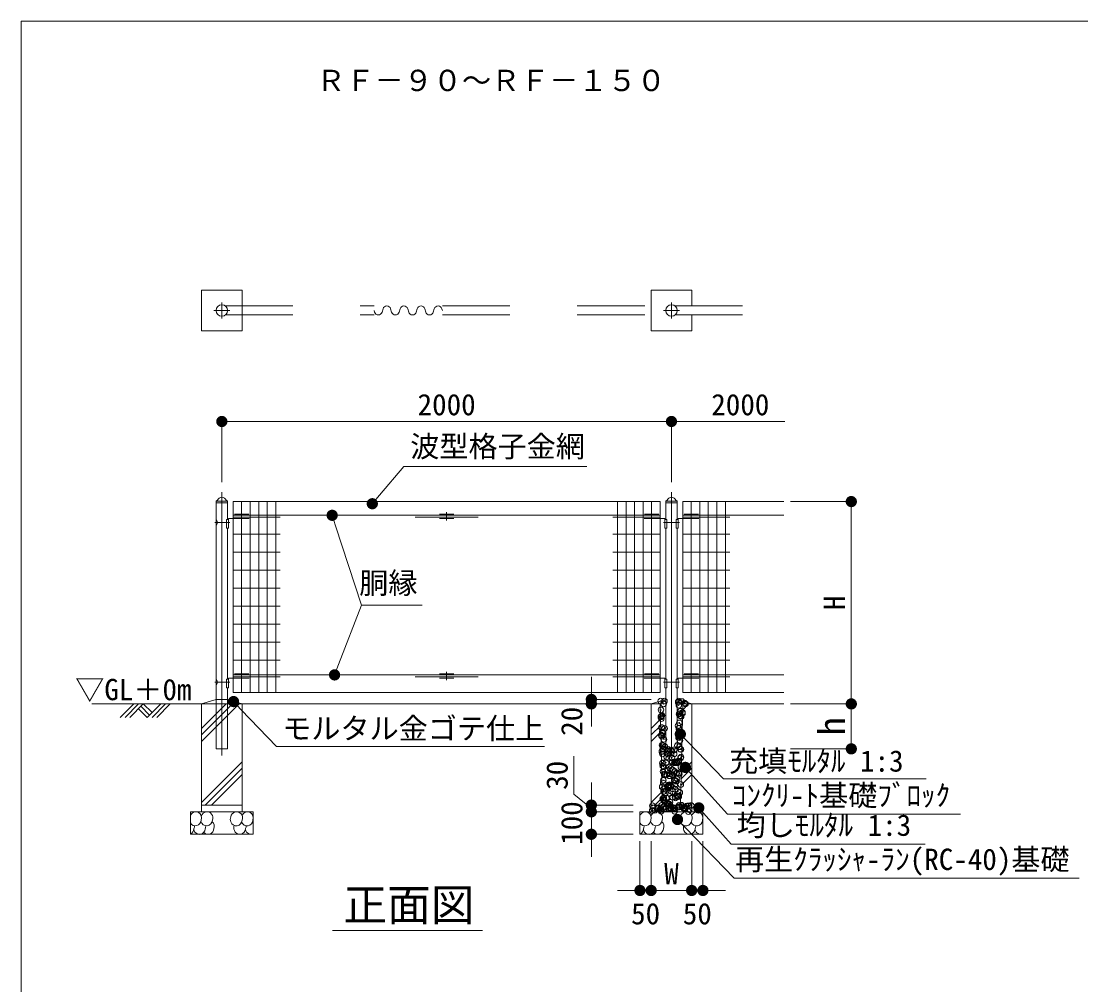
# Model space of a CAD drawing. Units: millimetres at full size, with parts at other scales. Extents: x 265 to 3003, y 4095 to 5961.
# Drawn here: x 265 to 1207, y 5049 to 5907 of the extents above; entities that cross this region are included whole.
import ezdxf
from ezdxf.enums import TextEntityAlignment as Align

# ---------------------------------------------------------------- set-up
doc = ezdxf.new("R2010")
doc.units = ezdxf.units.MM
doc.header["$LTSCALE"] = 10
doc.header["$PDMODE"] = 32
doc.header["$PDSIZE"] = 5
doc.linetypes.add('DASHED_SPACED', pattern=[12, 6, -6])
doc.linetypes.add('USER1', pattern=[200, 125, -25, 25, -25])
for name, color, linetype, lineweight in [('_0-0_', 7, 'Continuous', 13), ('ハッチ', 4, 'Continuous', 13), ('寸法', 3, 'Continuous', 13), ('本体', 7, 'Continuous', 13)]:
    doc.layers.add(name, color=color, linetype=linetype, lineweight=lineweight)
doc.styles.add('ＭＳ ゴシック', font='')
doc.styles.get('ＭＳ ゴシック').set_extended_font_data('MS Gothic')

# ---------------------------------------------------------------- blocks, each defined once
blk = doc.blocks.new('filled_dot')
at = {"color": 0, "linetype": 'Continuous', "lineweight": -2, "const_width": 1.25}
blk.add_lwpolyline([(-0.625, 0, 1), (0.625, 0, 1)], format="xyb", close=True, dxfattribs=at)

msp = doc.modelspace()

# ---------------------------------------------------------------- linework, layer by layer
at = {"layer": '_0-0_', "color": 6}
msp.add_lwpolyline([(3002.92, 5906.57), (264.8, 5906.57), (264.8, 4094.76), (3002.92, 4094.76)], close=True, dxfattribs=at)
at = {"layer": 'ハッチ', "linetype": 'USER1'}
for p, q in [((443.28, 5487.59), (443.28, 5253.19)), ((843.28, 5487.59), (843.28, 5253.19))]:
    msp.add_line(p, q, dxfattribs=at)
at = {"layer": 'ハッチ'}
for p, q in [((352.95, 5287.19), (364.95, 5299.19)), ((357.2, 5287.19), (369.2, 5299.19)), ((361.44, 5287.19), (373.44, 5299.19)), ((381.2, 5291.43), (373.44, 5299.19)), ((376.95, 5287.19), (388.95, 5299.19)), ((381.2, 5287.19), (393.2, 5299.19)), ((385.44, 5287.19), (397.44, 5299.19)), ((425.28, 5265.88), (458.58, 5299.19)), ((425.28, 5271.54), (452.93, 5299.19)), ((425.28, 5277.2), (447.27, 5299.19)), ((853.16, 5293.76), (858.58, 5299.19)), ((376.95, 5287.19), (369.2, 5294.95)), ((379.08, 5289.31), (371.32, 5297.07)), ((825.28, 5277.2), (833.58, 5285.5)), ((825.28, 5271.54), (833.71, 5279.97)), ((825.28, 5265.88), (833.83, 5274.43)), ((425.28, 5211.55), (461.28, 5247.55)), ((428.57, 5209.19), (461.28, 5241.9)), ((851.79, 5232.41), (861.28, 5241.9)), ((851.92, 5238.2), (861.28, 5247.55)), ((434.23, 5209.19), (461.28, 5236.24)), ((851.67, 5226.63), (861.28, 5236.24)), ((825.28, 5211.55), (835.01, 5221.29)), ((828.57, 5209.19), (835.13, 5215.75)), ((834.23, 5209.19), (835.26, 5210.22))]:
    msp.add_line(p, q, dxfattribs=at)
for centre, radius, start, end in [((419.72, 5195.89), 5.14, 210.16567, 358.86196), ((420.07, 5197.93), 5.26, 335.90726, 155.65118), ((429.77, 5195.89), 5.14, 192.39816, 358.86196), ((430.11, 5197.93), 5.26, 335.90726, 162.8418), ((431.3, 5190.37), 5.26, 335.90726, 49.94834), ((457.04, 5196.45), 6.19, 158.81695, 201.18305), ((456.47, 5197.93), 5.26, 335.90726, 171.81941), ((456.13, 5195.89), 5.14, 199.07444, 358.86196), ((465.7, 5195.89), 5.14, 201.36913, 358.86196), ((466.05, 5197.93), 5.26, 335.90726, 155.65118), ((819.72, 5195.89), 5.14, 210.16567, 358.86196), ((820.07, 5197.93), 5.26, 335.90726, 155.65118), ((829.77, 5195.89), 5.14, 192.39816, 358.86196), ((830.11, 5197.93), 5.26, 335.90726, 162.8418), ((831.3, 5190.37), 5.26, 335.90726, 49.94834), ((857.04, 5196.45), 6.19, 158.81695, 201.18305), ((856.47, 5197.93), 5.26, 335.90726, 171.81941), ((856.13, 5195.89), 5.14, 199.07444, 358.86196), ((865.7, 5195.89), 5.14, 201.36913, 358.86196), ((866.05, 5197.93), 5.26, 335.90726, 155.65118), ((413.3, 5188.24), 5.14, 292.62293, 358.86196), ((423.34, 5188.24), 5.14, 192.39816, 358.86196), ((413.64, 5190.29), 5.26, 335.90726, 5.82015), ((430.96, 5188.33), 5.14, 222.82822, 358.86196), ((423.69, 5190.29), 5.26, 335.90726, 5.82015), ((460.33, 5189.25), 6.45, 162.98025, 203.69265), ((459.28, 5188.34), 5.14, 199.07444, 358.86196), ((469.32, 5188.34), 5.14, 192.39816, 292.34867), ((459.62, 5190.38), 5.26, 335.90726, 4.75206), ((813.3, 5188.24), 5.14, 292.62293, 358.86196), ((823.34, 5188.24), 5.14, 192.39816, 358.86196), ((813.64, 5190.29), 5.26, 335.90726, 5.82015), ((830.96, 5188.33), 5.14, 222.82822, 358.86196), ((823.69, 5190.29), 5.26, 335.90726, 5.82015), ((860.33, 5189.25), 6.45, 162.98025, 203.69265), ((859.28, 5188.34), 5.14, 199.07444, 358.86196), ((869.32, 5188.34), 5.14, 192.39816, 292.34867), ((859.62, 5190.38), 5.26, 335.90726, 4.75206)]:
    msp.add_arc(centre, radius, start, end, dxfattribs=at)
for p in [(833.71, 5301.69), (836.27, 5299.15), (837.11, 5301.74), (849.32, 5300.87), (849.77, 5301.76), (849.84, 5298.02), (852.63, 5301.3), (855.02, 5299.96), (855.77, 5299.27), (833.91, 5287.61), (833.96, 5293.86), (834.22, 5286.03), (834.49, 5288.39), (834.87, 5288.9), (850.1, 5290.18), (850.95, 5290.56), (851.13, 5288.76), (851.34, 5292.68), (851.88, 5288.08), (853.05, 5291.59), (853.07, 5290.84), (834.48, 5278.2), (834.94, 5277.93), (837.19, 5277.43), (849.18, 5279.8), (849.85, 5277.46), (850.35, 5282.35), (834.3, 5271.19), (834.73, 5270.37), (835.03, 5274), (835.78, 5273.31), (836.57, 5267.62), (849.62, 5269.34), (850.61, 5274.52), (851.53, 5273.64), (834.99, 5262.54), (835.42, 5258.87), (835.87, 5262.1), (837.59, 5261.01), (840.32, 5257.59), (840.48, 5258.73), (842.43, 5257.87), (845.74, 5258.31), (848.53, 5262.13), (850.24, 5261.03), (850.87, 5266.69), (851.12, 5258.86), (851.26, 5259.03), (851.69, 5258.73), (834.8, 5256.87), (835.24, 5254.71), (839.15, 5251.93), (839.47, 5255.16), (840.22, 5254.48), (840.74, 5250.9), (840.87, 5250.84), (843.75, 5257.08), (843.75, 5251.24), (845.64, 5254.66), (849.48, 5248.28), (851.38, 5251.03), (851.81, 5251.95), (835.24, 5246.4), (835.5, 5246.88), (835.58, 5243.96), (835.76, 5239.04), (836.33, 5243.28), (838.54, 5246.84), (839.87, 5240.04), (841, 5243.07), (842.44, 5241.75), (844.06, 5247.56), (844.15, 5240.66), (845.9, 5246.83), (846.15, 5239), (846.18, 5247.84), (847.04, 5246.9), (847.8, 5247.53), (848.55, 5246.84), (851.63, 5243.2), (836.01, 5231.21), (836.87, 5236.09), (837.66, 5236.71), (838.99, 5236.37), (841.25, 5235.23), (842.29, 5236.81), (843.91, 5236.33), (844.66, 5235.64), (845.72, 5231.57), (846.41, 5231.16), (847.43, 5230.48), (847.81, 5237.53), (848.2, 5232.4), (849.93, 5237.81), (850.32, 5236.73), (835.1, 5225.34), (835.98, 5228.84), (836.27, 5223.38), (836.34, 5221.37), (838.06, 5220.28), (840.02, 5225.13), (840.62, 5226.07), (840.77, 5224.44), (840.95, 5226.53), (841.51, 5227.4), (842.73, 5226.34), (844.31, 5221.2), (846.04, 5226.78), (846.67, 5223.33), (849, 5221.4), (850.71, 5220.31), (851.56, 5227.51), (835.54, 5214.87), (836.14, 5213.93), (836.52, 5215.55), (836.89, 5213.24), (838.84, 5215.31), (839.63, 5211.2), (841.76, 5219.57), (842.02, 5211.74), (844.23, 5216.35), (844.36, 5216.04), (846.48, 5216.31), (846.92, 5215.5), (848.35, 5217.5), (849.1, 5216.81), (849.78, 5216.75), (826.14, 5204.21), (826.36, 5208.56), (826.84, 5206.87), (828.58, 5204.53), (830.6, 5205.89), (830.92, 5206.69), (831.47, 5206.19), (832.65, 5205.07), (834.08, 5203.79), (834.22, 5205.27), (834.46, 5208.85), (836.18, 5206.89), (836.66, 5205.6), (838.27, 5205.85), (840.42, 5210), (840.49, 5208.82), (840.73, 5206.13), (841.34, 5210.11), (842.29, 5206.34), (842.32, 5208.95), (843.1, 5206.43), (844.73, 5206.66), (845.52, 5206.91), (846.09, 5203.69), (846.37, 5206.14), (848.81, 5207.2), (849.99, 5208.92), (850.37, 5207.4), (852.12, 5209.06), (852.81, 5207.72), (854.23, 5206.24), (854.87, 5206.92), (855.11, 5206.32), (855.66, 5205.82), (856.88, 5208.26), (858.27, 5203.43), (858.28, 5203.43), (858.44, 5208.46), (860.88, 5208.79)]:
    msp.add_point(p, dxfattribs=at)
at = {"layer": '寸法', "color": 1}
for p, q in [((443.28, 5550.45), (843.28, 5550.45)), ((443.28, 5496.45), (443.28, 5550.45)), ((843.28, 5496.45), (843.28, 5550.45)), ((843.28, 5550.45), (944.12, 5550.45)), ((949.28, 5479.19), (1003.28, 5479.19)), ((1003.28, 5479.19), (1003.28, 5299.19)), ((772.03, 5323.19), (772.03, 5279.19)), ((825.28, 5303.19), (772.03, 5303.19)), ((825.28, 5299.19), (772.03, 5299.19)), ((949.28, 5299.19), (1003.28, 5299.19)), ((949.28, 5299.19), (1003.28, 5299.19)), ((1003.28, 5299.19), (1003.28, 5259.19)), ((756.47, 5218.75), (756.47, 5252.61)), ((949.28, 5259.19), (1003.28, 5259.19)), ((772.03, 5229.19), (772.03, 5183.19)), ((772.03, 5223.19), (772.03, 5163.19)), ((772.03, 5206.19), (756.47, 5218.75)), ((809.28, 5209.19), (772.03, 5209.19)), ((809.28, 5203.19), (772.03, 5203.19)), ((809.28, 5203.19), (772.03, 5203.19)), ((809.28, 5183.19), (772.03, 5183.19)), ((815.28, 5177.19), (815.28, 5133.19)), ((825.28, 5177.19), (825.28, 5133.19)), ((825.28, 5177.19), (825.28, 5133.19)), ((861.28, 5177.19), (861.28, 5133.19)), ((861.28, 5177.19), (861.28, 5133.19)), ((871.28, 5177.19), (871.28, 5133.19)), ((795.28, 5133.19), (845.28, 5133.19)), ((825.28, 5133.19), (861.28, 5133.19)), ((891.28, 5133.19), (841.28, 5133.19))]:
    msp.add_line(p, q, dxfattribs=at)
at = {"layer": '寸法'}
msp.add_line((541.82, 5097.68), (675.27, 5097.68), dxfattribs=at)
at = {"layer": '寸法', "color": 1}
for points in [[(577.15, 5477.26), (583.6, 5484.9), (605.13, 5510.41), (768.01, 5510.41)], [(541.44, 5466.99), (544.53, 5457.48), (567.43, 5386.97), (621.39, 5386.97)], [(543.59, 5324.99), (547.18, 5334.32), (567.43, 5386.97), (621.39, 5386.97)], [(453.71, 5301.26), (460.63, 5294.04), (491.98, 5261.36), (730.48, 5261.36)], [(851.17, 5272.29), (858.09, 5265.07), (889.44, 5232.38), (1069.75, 5232.38)], [(855.67, 5242.69), (862.35, 5235.26), (893.04, 5201.14), (1100.3, 5201.14)], [(867.59, 5206.67), (874.27, 5199.23), (896.47, 5174.5), (1068.9, 5174.5)], [(848.67, 5196.31), (855.63, 5189.13), (899.21, 5144.17), (1205.85, 5144.17)]]:
    msp.add_lwpolyline(points, dxfattribs=at)
at = {"layer": '本体'}
for p, q in [((425.28, 5631.19), (425.28, 5667.19)), ((425.28, 5667.19), (461.28, 5667.19)), ((461.28, 5631.19), (461.28, 5667.19)), ((825.28, 5667.19), (861.28, 5667.19)), ((825.28, 5631.19), (825.28, 5667.19)), ((861.28, 5653.19), (861.28, 5667.19)), ((443.28, 5642.11), (443.28, 5656.27)), ((843.28, 5642.11), (843.28, 5656.27)), ((436.2, 5649.19), (450.36, 5649.19)), ((578.68, 5649.19), (579.12, 5647.69)), ((585.83, 5647.69), (586.72, 5650.69)), ((593.43, 5650.69), (594.32, 5647.69)), ((601.03, 5647.69), (601.92, 5650.69)), ((608.63, 5650.69), (609.52, 5647.69)), ((616.23, 5647.69), (617.12, 5650.69)), ((623.83, 5650.69), (624.72, 5647.69)), ((631.43, 5647.69), (632.32, 5650.69)), ((639.03, 5650.69), (639.48, 5649.19)), ((836.2, 5649.19), (850.36, 5649.19)), ((861.28, 5631.19), (861.28, 5645.19)), ((425.28, 5631.19), (461.28, 5631.19)), ((825.28, 5631.19), (861.28, 5631.19)), ((438.2, 5479.59), (439.43, 5480.39)), ((448.36, 5479.59), (438.2, 5479.59)), ((438.2, 5299.19), (438.2, 5479.59)), ((448.36, 5478.19), (438.2, 5478.19)), ((448.36, 5479.59), (447.13, 5480.39)), ((448.36, 5479.59), (448.36, 5463.19)), ((453.28, 5309.19), (453.28, 5479.19)), ((833.28, 5479.19), (453.28, 5479.19)), ((460.88, 5309.19), (460.88, 5479.19)), ((468.48, 5309.19), (468.48, 5479.19)), ((476.08, 5309.19), (476.08, 5479.19)), ((483.68, 5309.19), (483.68, 5479.19)), ((491.28, 5309.19), (491.28, 5479.19)), ((795.28, 5309.19), (795.28, 5479.19)), ((802.88, 5309.19), (802.88, 5479.19)), ((810.48, 5309.19), (810.48, 5479.19)), ((818.08, 5309.19), (818.08, 5479.19)), ((825.68, 5309.19), (825.68, 5479.19)), ((833.28, 5309.19), (833.28, 5479.19)), ((838.2, 5479.59), (839.43, 5480.39)), ((838.2, 5463.19), (838.2, 5479.59)), ((848.36, 5479.59), (838.2, 5479.59)), ((848.36, 5478.19), (838.2, 5478.19)), ((848.36, 5479.59), (847.13, 5480.39)), ((848.36, 5479.59), (848.36, 5463.19)), ((943.28, 5479.19), (853.28, 5479.19)), ((853.28, 5309.19), (853.28, 5479.19)), ((860.88, 5309.19), (860.88, 5479.19)), ((868.48, 5309.19), (868.48, 5479.19)), ((876.08, 5309.19), (876.08, 5479.19)), ((883.68, 5309.19), (883.68, 5479.19)), ((891.28, 5309.19), (891.28, 5479.19)), ((454.48, 5467.99), (467.28, 5467.99)), ((636.88, 5467.99), (649.68, 5467.99)), ((643.28, 5469.79), (643.28, 5462.39)), ((832.08, 5467.99), (819.28, 5467.99)), ((854.48, 5467.99), (867.28, 5467.99)), ((437, 5460.59), (450.42, 5460.59)), ((438.2, 5462.99), (438.65, 5462.99)), ((438.2, 5458.19), (438.65, 5458.19)), ((447.38, 5463.19), (449.22, 5463.19)), ((447.38, 5463.19), (447.38, 5455.59)), ((449.22, 5464.19), (467.58, 5464.19)), ((449.22, 5464.19), (449.22, 5455.59)), ((833.28, 5466.99), (453.28, 5466.99)), ((495.28, 5465.19), (453.28, 5465.19)), ((615.28, 5465.19), (671.28, 5465.19)), ((636.88, 5464.19), (649.68, 5464.19)), ((833.28, 5465.19), (791.28, 5465.19)), ((837.34, 5464.19), (818.98, 5464.19)), ((836.14, 5460.59), (850.42, 5460.59)), ((837.34, 5464.19), (837.34, 5455.59)), ((839.18, 5463.19), (837.34, 5463.19)), ((839.18, 5463.19), (839.18, 5455.59)), ((847.38, 5463.19), (847.38, 5455.59)), ((847.38, 5463.19), (849.22, 5463.19)), ((849.22, 5464.19), (849.22, 5455.59)), ((849.22, 5464.19), (867.58, 5464.19)), ((943.28, 5466.99), (853.28, 5466.99)), ((895.28, 5465.19), (853.28, 5465.19)), ((447.38, 5455.59), (449.22, 5455.59)), ((448.36, 5455.59), (448.36, 5321.19)), ((495.28, 5450.19), (453.28, 5450.19)), ((791.28, 5450.19), (833.28, 5450.19)), ((839.18, 5455.59), (837.34, 5455.59)), ((838.2, 5321.19), (838.2, 5455.59)), ((847.38, 5455.59), (849.22, 5455.59)), ((848.36, 5455.59), (848.36, 5321.19)), ((895.28, 5450.19), (853.28, 5450.19)), ((495.28, 5434.19), (453.28, 5434.19)), ((791.28, 5434.19), (833.28, 5434.19)), ((895.28, 5434.19), (853.28, 5434.19)), ((495.28, 5418.19), (453.28, 5418.19)), ((791.28, 5418.19), (833.28, 5418.19)), ((895.28, 5418.19), (853.28, 5418.19)), ((495.28, 5402.19), (453.28, 5402.19)), ((791.28, 5402.19), (833.28, 5402.19)), ((895.28, 5402.19), (853.28, 5402.19)), ((495.28, 5386.19), (453.28, 5386.19)), ((791.28, 5386.19), (833.28, 5386.19)), ((895.28, 5386.19), (853.28, 5386.19)), ((495.28, 5370.19), (453.28, 5370.19)), ((791.28, 5370.19), (833.28, 5370.19)), ((895.28, 5370.19), (853.28, 5370.19)), ((495.28, 5354.19), (453.28, 5354.19)), ((791.28, 5354.19), (833.28, 5354.19)), ((895.28, 5354.19), (853.28, 5354.19)), ((495.28, 5338.19), (453.28, 5338.19)), ((791.28, 5338.19), (833.28, 5338.19)), ((895.28, 5338.19), (853.28, 5338.19)), ((643.28, 5327.79), (643.28, 5320.39)), ((437, 5318.59), (450.42, 5318.59)), ((438.2, 5320.99), (438.65, 5320.99)), ((447.38, 5321.19), (449.22, 5321.19)), ((447.38, 5321.19), (447.38, 5313.59)), ((449.22, 5322.19), (467.58, 5322.19)), ((449.22, 5322.19), (449.22, 5313.59)), ((833.28, 5324.99), (453.28, 5324.99)), ((495.28, 5323.19), (453.28, 5323.19)), ((454.48, 5325.99), (467.28, 5325.99)), ((615.28, 5323.19), (671.28, 5323.19)), ((636.88, 5325.99), (649.68, 5325.99)), ((636.88, 5322.19), (649.68, 5322.19)), ((833.28, 5323.19), (791.28, 5323.19)), ((837.34, 5322.19), (818.98, 5322.19)), ((832.08, 5325.99), (819.28, 5325.99)), ((836.14, 5318.59), (850.42, 5318.59)), ((837.34, 5322.19), (837.34, 5313.59)), ((839.18, 5321.19), (837.34, 5321.19)), ((839.18, 5321.19), (839.18, 5313.59)), ((847.38, 5321.19), (847.38, 5313.59)), ((847.38, 5321.19), (849.22, 5321.19)), ((849.22, 5322.19), (849.22, 5313.59)), ((849.22, 5322.19), (867.58, 5322.19)), ((943.28, 5324.99), (853.28, 5324.99)), ((895.28, 5323.19), (853.28, 5323.19)), ((854.48, 5325.99), (867.28, 5325.99)), ((438.2, 5316.19), (438.65, 5316.19)), ((447.38, 5313.59), (449.22, 5313.59)), ((448.36, 5313.59), (448.36, 5299.19)), ((833.28, 5309.19), (453.28, 5309.19)), ((839.18, 5313.59), (837.34, 5313.59)), ((838.2, 5259.19), (838.2, 5313.59)), ((847.38, 5313.59), (849.22, 5313.59)), ((848.36, 5313.59), (848.36, 5259.19)), ((943.28, 5309.19), (853.28, 5309.19)), ((327.79, 5299.19), (425.28, 5299.19)), ((425.28, 5299.19), (461.28, 5299.19)), ((425.28, 5203.19), (425.28, 5299.19)), ((461.28, 5203.19), (461.28, 5299.19)), ((461.28, 5299.19), (825.28, 5299.19)), ((825.28, 5299.19), (838.2, 5303.19)), ((825.28, 5299.19), (833.28, 5299.19)), ((825.28, 5203.19), (825.28, 5299.19)), ((833.28, 5299.19), (835.28, 5209.19)), ((848.36, 5303.19), (861.28, 5299.19)), ((853.28, 5299.19), (851.28, 5209.19)), ((853.28, 5299.19), (861.28, 5299.19)), ((861.28, 5299.19), (943.28, 5299.19)), ((861.28, 5203.19), (861.28, 5299.19)), ((838.2, 5259.19), (848.36, 5259.19)), ((425.28, 5209.19), (461.28, 5209.19)), ((825.28, 5209.19), (861.28, 5209.19)), ((415.28, 5183.19), (415.28, 5203.19)), ((415.28, 5203.19), (471.28, 5203.19)), ((471.28, 5183.19), (471.28, 5203.19)), ((815.28, 5183.19), (815.28, 5203.19)), ((815.28, 5203.19), (871.28, 5203.19)), ((871.28, 5183.19), (871.28, 5203.19)), ((415.28, 5183.19), (471.28, 5183.19)), ((815.28, 5183.19), (871.28, 5183.19))]:
    msp.add_line(p, q, dxfattribs=at)
at = {"layer": '本体', "linetype": 'DASHED_SPACED'}
for p, q in [((446.41, 5653.19), (578.68, 5653.19)), ((639.48, 5653.19), (840.15, 5653.19)), ((846.41, 5653.19), (943.28, 5653.19)), ((446.41, 5645.19), (578.68, 5645.19)), ((639.48, 5645.19), (840.15, 5645.19)), ((846.41, 5645.19), (943.28, 5645.19)), ((438.2, 5259.19), (438.2, 5299.19)), ((448.36, 5299.19), (448.36, 5259.19)), ((448.36, 5259.19), (438.2, 5259.19)), ((848.36, 5259.19), (838.2, 5259.19))]:
    msp.add_line(p, q, dxfattribs=at)
at = {"layer": '本体'}
msp.add_lwpolyline([(425.28, 5299.19), (438.2, 5303.19), (448.36, 5303.19), (461.28, 5299.19)], dxfattribs=at)
for centre in [(443.28, 5649.19), (843.28, 5649.19)]:
    msp.add_circle(centre, 5.08, dxfattribs=at)
for centre, radius, start, end in [((582.48, 5648.69), 3.5, 196.55535, 343.44465), ((590.08, 5649.69), 3.5, 16.55535, 163.44465), ((597.68, 5648.69), 3.5, 196.55535, 343.44465), ((605.28, 5649.69), 3.5, 16.55535, 163.44465), ((612.88, 5648.69), 3.5, 196.55535, 343.44465), ((620.48, 5649.69), 3.5, 16.55535, 163.44465), ((628.08, 5648.69), 3.5, 196.55535, 343.44465), ((635.68, 5649.69), 3.5, 16.55535, 163.44465), ((443.28, 5478.84), 4.15, 21.93574, 158.06426), ((843.28, 5478.84), 4.15, 21.93574, 158.06426), ((435.41, 5460.59), 4.03, 323.48064, 36.51936), ((435.41, 5318.59), 4.03, 323.48064, 36.51936)]:
    msp.add_arc(centre, radius, start, end, dxfattribs=at)

# ---------------------------------------------------------------- block references
at = {"layer": '寸法', "color": 1, "xscale": 4, "yscale": 4}
for p in [(443.28, 5550.45), (825.28, 5133.19), (825.28, 5133.19), (871.28, 5133.19)]:
    msp.add_blockref('filled_dot', p, dxfattribs=at)
for p, rotation in [((843.28, 5550.45), 180), ((577.15, 5477.26), 49.8), ((1003.28, 5479.19), 270), ((541.44, 5466.99), 288), ((543.59, 5324.99), 69), ((453.71, 5301.26), 313.8), ((772.03, 5303.19), 90), ((772.03, 5299.19), 270), ((1003.28, 5299.19), 90), ((1003.28, 5299.19), 270), ((851.17, 5272.29), 313.8), ((1003.28, 5259.19), 90), ((855.67, 5242.69), 312), ((772.03, 5209.19), 90), ((867.59, 5206.67), 311.9), ((772.03, 5203.19), 90), ((772.03, 5203.19), 270), ((848.67, 5196.31), 314.1), ((772.03, 5183.19), 270), ((815.28, 5133.19), 180), ((861.28, 5133.19), 180), ((861.28, 5133.19), 180)]:
    msp.add_blockref('filled_dot', p, dxfattribs=dict(at, rotation=rotation))

# ---------------------------------------------------------------- texts
at = {"layer": '寸法', "style": 'ＭＳ ゴシック'}
for s, height, p in [('ＲＦ－９０～ＲＦ－１５０', 18.99, (527.44, 5838.69)), ('波型格子金網', 18.99, (610.89, 5513.08)), ('胴縁', 18.99, (565.53, 5391.58)), ('▽GL＋0m', 18.99, (312.84, 5296.79)), ('モルタル金ゴテ仕上', 18.99, (497.03, 5262.19)), ('充填ﾓﾙﾀﾙ 1:3', 18.99, (894.49, 5233.22)), ('ｺﾝｸﾘ-ﾄ基礎ﾌﾞﾛｯｸ', 18.99, (896.99, 5202.66)), ('均しﾓﾙﾀﾙ 1:3', 18.99, (901.27, 5176.1)), ('再生ｸﾗｯｼｬ-ﾗﾝ(RC-40)基礎', 18.99, (899.85, 5145.73)), ('正面図', 28.48, (551.45, 5097.6))]:
    msp.add_text(s, height=height, dxfattribs=at).set_placement(p, align=Align.BOTTOM_LEFT)
at = {"layer": '寸法', "color": 1, "style": 'ＭＳ ゴシック'}
for s, p in [('2000', (643.28, 5565.45)), ('W', (843.28, 5148.19)), ('50', (820.28, 5112.56)), ('50', (866.28, 5112.56))]:
    msp.add_text(s, height=18.99, dxfattribs=at).set_placement(p, align=Align.MIDDLE_CENTER)
at = {"layer": '寸法', "style": 'ＭＳ ゴシック'}
msp.add_text('2000', height=18.99, dxfattribs=at).set_placement((904.55, 5565.45), align=Align.MIDDLE_CENTER)
at = {"layer": '寸法', "color": 1, "style": 'ＭＳ ゴシック'}
for s, height, p in [('H', 18.99, (988.28, 5389.19)), ('20', 18.99, (754.53, 5283.71)), ('h', 23.74, (985.78, 5279.19)), ('30', 18.99, (741.47, 5235.68)), ('100', 18.99, (754.53, 5193.19))]:
    msp.add_text(s, height=height, rotation=90, dxfattribs=at).set_placement(p, align=Align.MIDDLE_CENTER)

doc.saveas('drawing.dxf')
